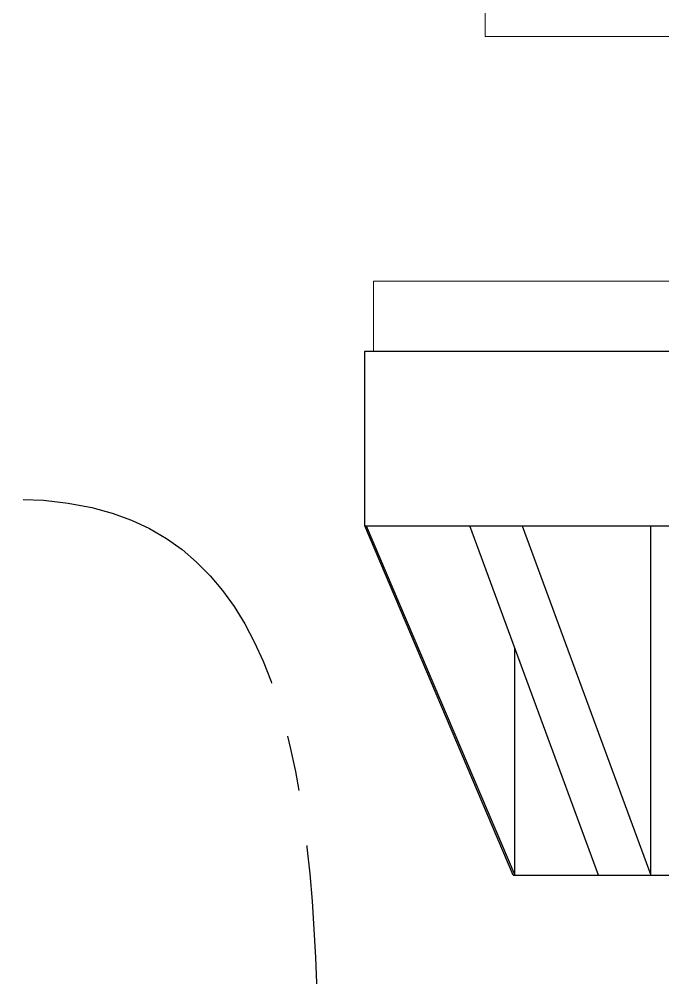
# Model space of a CAD drawing. Extents: x 9509 to 10103, y -15405 to -14985.
# Drawn here: x 9815.93 to 9834.37, y -15314.65 to -15287.22 of the extents above; entities that cross this region are included whole.
import ezdxf

# ---------------------------------------------------------------- set-up
doc = ezdxf.new("R2010")
doc.units = 0
doc.header["$MEASUREMENT"] = 0
doc.linetypes.add('CENTER2', pattern=[28.575, 19.05, -3.175, 3.175, -3.175])
doc.linetypes.add('HIDDEN2', pattern=[4.7625, 3.175, -1.5875])
doc.layers.get('0').update_dxf_attribs({"linetype": 'CONTINUOUS'})
doc.layers.add('1', color=4, linetype='HIDDEN2')
doc.layers.add('CENTER', color=1, linetype='CENTER2')

msp = doc.modelspace()

# ---------------------------------------------------------------- linework, layer by layer
at = {"color": 7, "linetype": 'Continuous'}
for p, q in [((9825.831, -15301.716), (9825.831, -15296.716)), ((9825.831, -15296.716), (9881.331, -15296.716)), ((9830.081, -15311.716), (9825.831, -15301.716)), ((9825.831, -15301.716), (9843.581, -15301.716)), ((9825.872, -15301.716), (9830.129, -15311.716)), ((9832.521, -15311.716), (9828.834, -15301.716)), ((9830.334, -15301.716), (9834.021, -15311.716)), ((9834.021, -15311.716), (9834.021, -15301.716)), ((9830.129, -15311.716), (9830.129, -15305.229)), ((9830.081, -15311.716), (9877.081, -15311.716))]:
    msp.add_line(p, q, dxfattribs=at)
at = {"layer": '1', "color": 7, "linetype": 'Continuous', "lineweight": 18}
for p, q in [((9829.281, -15286.716), (9829.281, -15287.716)), ((9877.881, -15287.716), (9829.281, -15287.716)), ((9826.081, -15294.716), (9881.081, -15294.716)), ((9826.081, -15296.716), (9826.081, -15294.716)), ((9826.081, -15296.716), (9826.081, -15296.716)), ((9826.081, -15296.716), (9844.761, -15296.716))]:
    msp.add_line(p, q, dxfattribs=at)
at = {"layer": 'CENTER', "color": 1, "linetype": 'CENTER2', "ltscale": 0.5}
msp.add_spline([(9801.223, -15320.931, 0), (9806.03, -15304.364, 0), (9818.009, -15301.19, 0), (9830.62, -15345.523, 0), (9844.314, -15347.294, 0), (9852.849, -15326.396, 0), (9853.544, -15309.716)], degree=3, dxfattribs=at)

doc.saveas('drawing.dxf')
